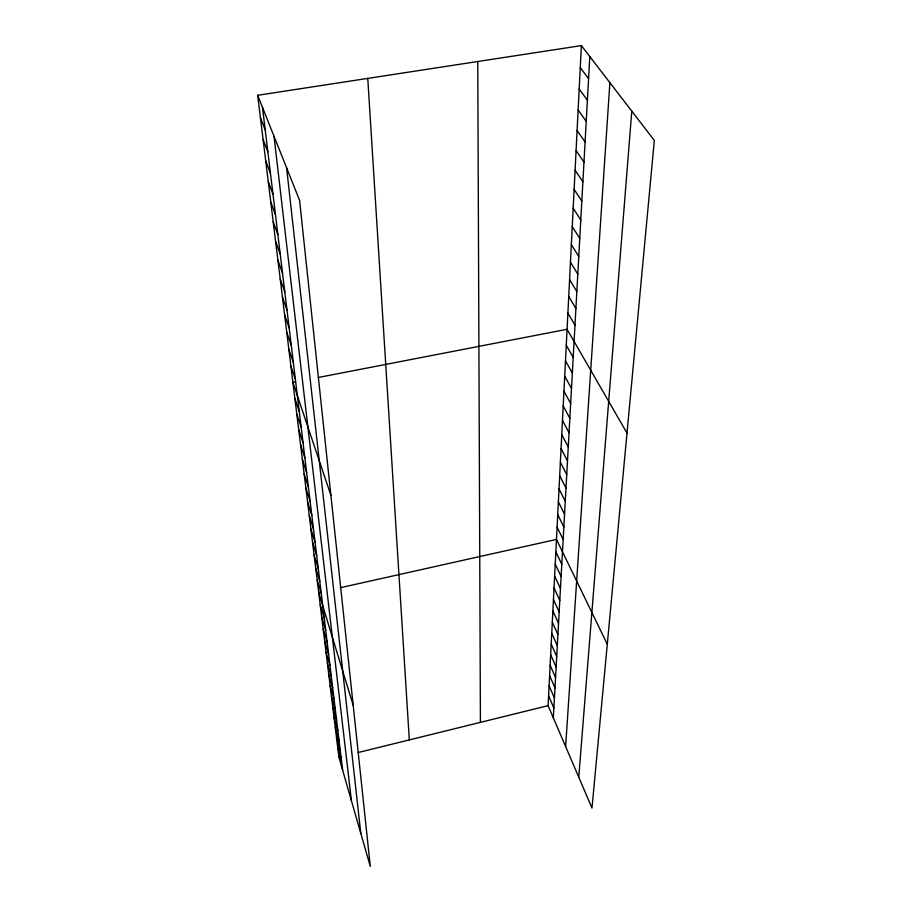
<?xml version="1.0" encoding="UTF-8"?>
<svg xmlns="http://www.w3.org/2000/svg" width="912" height="912" viewBox="0 0 912 912"><rect width="100%" height="100%" fill="white"/><g stroke="black" fill="none" stroke-linecap="round" stroke-linejoin="round"><path stroke-width="1.37" d="M581.377 45.6L654.326 140.425L591.991 808.078L548.101 705.649L581.377 45.6L257.674 95.293L338.922 757.279L370.295 866.4L299.581 200.332L257.674 95.293M553.322 717.847L589.802 56.544M565.622 746.54L609.889 82.661M578.755 777.195L631.799 111.139M338.922 757.279L341.498 756.641M358.256 752.514L548.101 705.649M321.4 591.934L318.698 592.538L353.183 705.284M340.267 587.727L556.48 539.414L607.289 644.271M295.591 381.877L292.912 382.402L330.908 495.376M318.334 377.477L567.07 329.289L627 433.086M580.271 67.568L588.582 78.649M579.188 89.034L587.385 100.229M578.128 110.01L586.222 121.319M577.091 130.53L585.094 141.941M576.076 150.583L583.976 162.097M575.096 170.213L582.893 181.807M574.127 189.411L581.822 201.096M573.181 208.198L580.784 219.963M572.246 226.598L579.77 238.42M571.345 244.598L578.767 256.5M570.456 262.234L577.798 274.193M569.578 279.517L576.84 291.521M568.723 296.446L575.905 308.495M567.891 313.033L574.982 325.128M566.272 345.226L573.203 357.401M565.486 360.844L572.337 373.065M564.71 376.177L571.493 388.421M563.947 391.202L570.661 403.48M563.206 405.954L569.852 418.255M562.476 420.432L569.054 432.744M561.758 434.625L568.267 446.971M561.062 448.567L567.492 460.925M560.367 462.259L566.74 474.628M559.694 475.699L565.999 488.08M559.022 488.9L565.269 501.281M558.372 501.862L564.551 514.254M557.734 514.607L563.855 526.999M557.095 527.125L563.16 539.516M555.853 551.874L561.792 564.254M555.237 564.106L561.119 576.487M554.633 576.122L560.458 588.502M554.029 587.944L559.808 600.313M553.447 599.549L559.17 611.918M552.877 610.972L558.543 623.318M552.307 622.201L557.916 634.535M551.749 633.236L557.312 645.559M551.201 644.089L556.719 656.401M550.666 654.77L556.126 667.06M550.13 665.281L555.545 677.548M549.617 675.621L554.975 687.876M549.104 685.79L554.416 698.022M548.591 695.799L553.869 708.02M260.422 117.671L265.21 129.869M263.101 139.502L267.866 151.825M265.711 160.831L270.454 173.257M268.276 181.659L272.984 194.188M270.773 202.008L275.458 214.628M273.212 221.89L277.875 234.589M275.595 241.327L280.235 254.106M277.932 260.342L282.538 273.178M280.212 278.924L284.795 291.84M282.446 297.107L287.006 310.08M284.624 314.902L289.161 327.921M286.767 332.31L291.27 345.386M288.853 349.364L293.333 362.474M290.905 366.054L295.363 379.198M294.872 398.407L299.284 411.62M296.799 414.094L301.188 427.329M298.691 429.472L303.046 442.73M300.538 444.543L304.87 457.824M302.351 459.317L306.66 472.61M304.129 473.807L308.416 487.111M305.873 488.011L310.126 501.326M307.583 501.953L311.813 515.269M309.259 515.622L313.466 528.949M310.912 529.04L315.096 542.366M312.531 542.218L316.681 555.533M314.116 555.146L318.254 568.461M315.666 567.834L319.781 581.149M317.205 580.294L321.286 593.598M320.226 604.93L324.262 618.211M321.719 617.082L325.732 630.352M323.179 629.029L327.18 642.287M324.626 640.76L328.594 653.995M326.04 652.285L329.984 665.509M327.431 663.605L331.352 676.807M328.787 674.743L332.698 687.922M330.133 685.676L334.02 698.831M331.455 696.426L335.308 709.559M332.755 706.994L336.585 720.104M334.031 717.391L337.839 730.478M335.285 727.616L339.07 740.669M336.517 737.66L340.29 750.69M337.725 747.555L341.476 760.551M262.485 107.377L342.65 770.252M274.01 136.23L351.428 800.793M286.596 167.774L360.821 833.454M367.764 78.398L409.317 739.906M477.763 61.503L480.419 722.361"/></g></svg>
